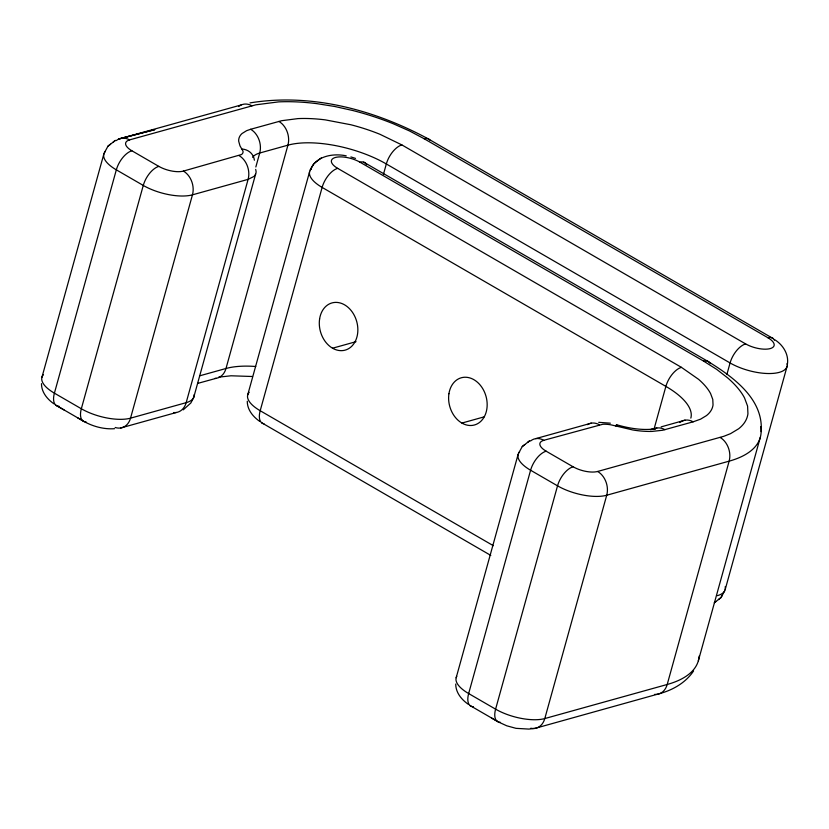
<?xml version="1.0" encoding="UTF-8"?>
<svg xmlns="http://www.w3.org/2000/svg" width="829" height="829" viewBox="0 0 829 829"><rect width="100%" height="100%" fill="white"/><g stroke="black" fill="none" stroke-linecap="round" stroke-linejoin="round"><path stroke-width="1.24" d="M41.481 383.651C41.419 392.19 47.294 399.236 54.009 403.878M455.743 684.049C455.681 692.588 461.556 699.635 468.271 704.277M247.28 401.215C247.187 409.764 253.094 416.8 259.809 421.443M787.281 364.967C789.239 354.843 783.322 345.196 774.98 339.859M761.146 431.598C763.789 398.583 732.37 376.449 707.479 361.133L363.713 162.142M41.927 377.309L103.863 153.987M255.84 166.981L259.715 153.023A18.02 13.834 74.4 0 0 250.669 129.272L246.627 130.681L242.078 133.5A55.211 21.834 15.5 0 0 238.69 141.21L239.964 145.79L242.99 151.127A18.321 7.243 15.5 0 1 241.477 154.536L183.416 171.085A17.917 7.088 15.5 0 1 158.857 166.38M255.612 174.163L193.696 397.485L190.836 402.987L183.24 409.847M247.716 394.873L309.652 171.551M383.423 174.442L386.324 163.966A18.02 9.088 -59.9 0 1 401.878 144.92L745.634 343.911A18.02 9.088 -59.9 0 0 730.08 362.957L726.857 374.594M456.188 677.707L518.115 454.385M654.268 428.272L665.884 386.397A18.02 9.088 -59.9 0 1 681.438 367.351L698.588 379.33A91.615 36.238 15.5 0 1 710.608 393.63L712.785 399.454L713.033 404.925A91.615 36.238 15.5 0 1 706.391 415.65L700.609 419.142L693.148 421.826L662.672 430.251L652.05 431.422A55.211 21.834 15.5 0 1 632.89 430.002L611.253 424.904A18.321 7.243 15.5 0 0 602.776 424.272L543.803 440.303A18.02 13.834 74.4 0 0 530.519 440.997M698.35 660.754L760.276 437.443M725.137 589.751L787.063 366.428M722.318 595.139L720.992 597.564L718.453 599.554M104.433 152.64L107.988 146.163L110.526 144.184M518.695 453.038L522.249 446.562L524.788 444.582M724.556 591.087L720.992 597.564L714.515 602.621M693.583 670.92C685.977 682.422 673.221 689.852 660.122 693.479L534.995 728.38L528.85 729.085L516.011 728.339L506.726 725.789L498.519 722.028L469.991 705.51M321.248 157.914L313.797 163.738L310.222 170.204C315.569 156.039 332.916 153.023 346.221 155.842M714.277 602.807L715.769 601.636M113.21 142.091L115.449 140.339L107.988 146.163M527.472 442.499L529.71 440.738L522.249 446.562M573.119 466.779A17.917 7.088 15.5 0 0 597.636 471.463L723.821 436.303L730.525 433.66L738.629 428.78A128.267 50.735 15.5 0 0 747.934 413.754L747.582 406.106L744.535 397.941A128.267 50.735 15.5 0 0 727.696 377.931L716.712 369.392L703.686 361.154L359.931 162.163A18 7.119 15.5 0 0 335.362 157.479A18 7.119 15.5 0 0 337.693 168.36L681.438 367.351M685.055 420.158L661.159 426.873M120.733 427.982L176.37 412.49M591.346 423.142L535.71 438.634M241.125 104.982L118.723 139.054L154.868 129.635L121.448 138.236M116.257 140.598A18.02 13.834 74.4 0 1 129.542 139.894L255.86 104.817L278.606 101.884A128.267 50.735 15.5 0 1 316.916 103.656L334.636 106.464L352.615 110.475A128.267 50.735 15.5 0 1 393.412 123.822L409.474 130.941L424.127 138.723L767.892 337.714A18.02 9.088 -59.9 0 1 774.462 340.201M250.669 129.272L281.684 120.702L297.932 118.609A91.615 36.238 15.5 0 1 325.289 119.873L350.791 124.744A91.615 36.238 15.5 0 1 379.931 134.277L401.878 144.92M199.54 375.858L225.996 368.49A72.092 28.518 15.5 0 1 255.767 366.501M197.758 383.381L216.193 378.314M332.553 348.211L356.045 341.672M461.867 423.07L484.126 416.873M656.837 428.013L650.516 429.619L655.542 428.831C642.454 430.593 629.149 428.386 616.569 424.728M249.995 102.91C310.999 92.869 374.231 109.749 427.919 138.702L773.26 338.615M218.711 377.154L231.022 375.786L252.534 376.511M114.589 428.686C104.081 429.463 93.459 426.634 84.257 421.629L57.315 406.034M598.735 422.324L610.331 423.184M350.905 156.93L355.506 158.391M77.522 417.733L82.672 420.707M491.784 718.132L496.934 721.106M129.583 139.925A17.917 7.088 15.5 0 0 131.915 150.785L158.826 166.391A18.02 9.088 -59.9 0 0 143.272 185.437L81.335 408.759A18.02 9.088 -59.9 0 0 86.092 421.909M493.307 545.669L260.192 410.728A36.051 14.259 15.5 0 1 249.208 392.314M261.529 422.676L490.789 555.399M55.73 405.112L64.051 409.93M255.674 169.385L256.088 171.396A36.808 14.559 15.5 0 1 253.829 176.525L248.109 179.354L192.463 194.836A36.051 14.259 15.5 0 1 143.272 185.437L116.329 169.841A36.051 14.259 15.5 0 1 105.345 151.427M252.658 157.355A36.051 14.259 15.5 0 1 259.715 153.023L287.932 145.168A72.092 28.518 15.5 0 1 386.324 163.966L730.08 362.957A36.051 14.259 15.5 0 0 768.711 373.537A36.051 14.259 15.5 0 0 787.125 363.413M278.886 121.417A18.02 13.834 74.4 0 1 287.932 145.168L225.996 368.49A18.02 13.834 74.4 0 1 214.784 378.449M131.884 150.795A18.02 9.088 -59.9 0 0 116.329 169.841L54.403 393.164A18.02 9.088 -59.9 0 0 59.149 406.314M183.416 171.085A18.02 13.834 74.4 0 1 192.463 194.836L130.536 418.158A18.02 13.834 74.4 0 1 115.169 427.463M239.063 155.603A18.02 13.834 74.4 0 1 248.109 179.354L186.173 402.666A18.02 13.834 74.4 0 1 173.551 412.573M767.872 337.724A18 7.119 15.5 0 1 770.203 348.594A18 7.119 15.5 0 1 745.654 343.9M424.127 138.723A18.02 9.088 -59.9 0 1 430.158 140.339M238.669 106.526A18.02 13.834 74.4 0 1 251.943 105.822M241.964 149.023A18.02 14.787 -36.3 0 1 254.389 160.225M725.188 586.735A36.051 14.259 15.5 0 1 717.344 595.678M43.409 374.749A36.051 14.259 15.5 0 0 54.403 393.164L81.335 408.759A36.051 14.259 15.5 0 0 130.536 418.158L186.173 402.666A36.051 14.259 15.5 0 0 194.152 394.656M690.826 418.117A72.092 28.518 15.5 0 0 665.884 386.397L322.118 187.406A36.051 14.259 15.5 0 1 311.134 168.992M337.672 168.36A18.02 9.088 -59.9 0 0 322.118 187.406L260.192 410.728A18.02 9.088 -59.9 0 0 264.005 423.816M760.763 426.645A144.184 57.035 15.5 0 1 729.137 461.162L667.2 684.485A18.02 13.834 74.4 0 1 654.578 694.391M720.09 437.422A18.02 13.834 74.4 0 1 729.137 461.162L606.724 495.234A36.051 14.259 15.5 0 1 557.534 485.835L530.591 470.24A36.051 14.259 15.5 0 1 519.607 451.826M597.678 471.494A18.02 13.834 74.4 0 1 606.724 495.234L544.798 718.556A18.02 13.834 74.4 0 1 530.778 728.245M546.176 451.183A17.917 7.088 15.5 0 1 543.845 440.323M587.346 424.655A18.02 13.834 74.4 0 1 599.44 424.811M359.931 162.163A18.02 9.088 -59.9 0 1 366.501 164.65M703.686 361.154A18.02 9.088 -59.9 0 1 710.256 363.641M652.837 429.526A18.02 13.834 74.4 0 1 664.931 429.681M679.873 422.521A18.02 13.834 74.4 0 1 693.148 421.826M615.812 426.033A18.02 0.953 -73.2 0 1 616.652 425.453M699.158 656.112A144.184 57.035 15.5 0 1 667.2 684.485L544.798 718.556A36.051 14.259 15.5 0 1 495.597 709.158L468.654 693.562A36.051 14.259 15.5 0 1 456.758 676.36M500.353 722.308A18.02 9.088 -59.9 0 1 495.597 709.158L557.534 485.835A18.02 9.088 -59.9 0 1 573.088 466.789L546.145 451.194A18.02 9.088 -59.9 0 0 530.591 470.24L468.654 693.562A18.02 9.088 -59.9 0 0 473.411 706.712M448.924 393.754A24.507 18.818 74.4 0 0 474.323 425.018A24.507 18.818 74.4 0 0 480.405 385.33A24.507 18.818 74.4 0 0 448.924 393.754M319.611 318.906A24.507 18.818 74.4 0 0 345.009 350.17A24.507 18.818 74.4 0 0 351.092 310.481A24.507 18.818 74.4 0 0 319.611 318.906"/></g></svg>
